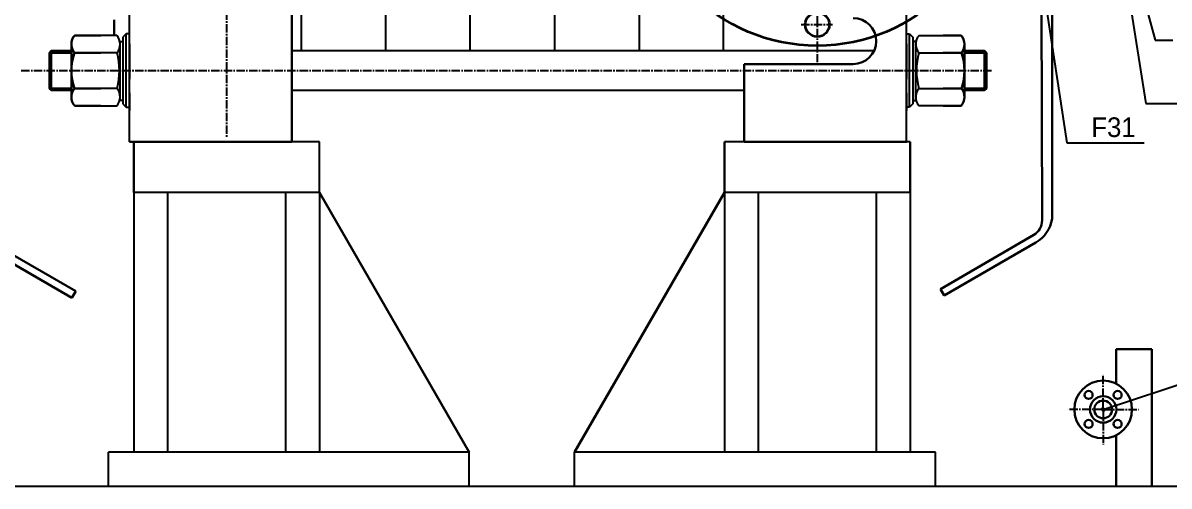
# Model space of a CAD drawing. Header units: millimetres. Extents: x 1235 to 3468, y -658 to 307.
# Drawn here: x 2809.5 to 2911.4, y -326.2 to -285.1 of the extents above; entities that cross this region are included whole.
import ezdxf
from ezdxf.enums import TextEntityAlignment as Align

# ---------------------------------------------------------------- set-up
doc = ezdxf.new("R2010")
doc.units = ezdxf.units.MM
for name, pattern in [('CENTRE', [1.125, 0.75, -0.125, 0.125, -0.125]), ('LDM', [0]), ('SOLID_THICK', [0]), ('SOLID_THIN', [0])]:
    doc.linetypes.add(name, pattern=pattern)
doc.layers.get('0').update_dxf_attribs({"color": 255, "lineweight": 30})
doc.layers.add('11', color=3, linetype='Continuous')
doc.layers.add('4', color=7, linetype='Continuous')
for name, color, linetype, lineweight in [('AM_0', 7, 'Continuous', 30), ('AM_5', 90, 'Continuous', 20), ('AM_6', 2, 'Continuous', 35), ('可见 (ISO)', 7, 'Continuous', 25)]:
    doc.layers.add(name, color=color, linetype=linetype, lineweight=lineweight)
doc.styles.add('TDM', font='medtext', dxfattribs={"width": 0.975})

msp = doc.modelspace()

# ---------------------------------------------------------------- hatches: boundary and pattern name
at = {"layer": 'AM_5'}
h = msp.add_hatch(dxfattribs=at)
h.set_pattern_fill('ANSI31', color=5, scale=0.005)
h.set_pattern_definition([(45, (1382.110405, -562.848893), (-0.01122532015, 0.01122532015), [])])
h.paths.add_polyline_path([(2905.68, -319.4, 1), (2905.348, -319.4, 1)])

# ---------------------------------------------------------------- linework, layer by layer
at = {"linetype": 'ByBlock'}
for p, q in [((2833.407, -288.72), (2833.407, -277.141)), ((2833.407, -295.631), (2833.407, -288.72)), ((2873.597, -295.631), (2873.597, -288.72)), ((2873.597, -288.72), (2883.3, -288.72)), ((2818.982, -295.631), (2833.407, -295.631))]:
    msp.add_line(p, q, dxfattribs=at)
msp.add_arc((2883.3, -286.679), 2.041, 270, 90, dxfattribs=at)
at = {"layer": '11', "color": 172, "linetype": 'CENTRE'}
for p, q in [((2827.604, -234.546), (2827.604, -295.244)), ((2880.104, -234.954), (2880.104, -288.547)), ((2878.668, -285.215), (2881.453, -285.215)), ((2809.351, -289.3), (2895.64, -289.3)), ((2905.513, -319.4), (2905.513, -316.26)), ((2905.513, -319.4), (2902.374, -319.4)), ((2905.513, -319.4), (2908.653, -319.4)), ((2905.513, -319.4), (2905.513, -322.539))]:
    msp.add_line(p, q, dxfattribs=at)
at = {"layer": '11', "color": 7, "linetype": 'SOLID_THICK'}
for p, q in [((2888.023, -295.631), (2888.023, -275.531)), ((2818.982, -295.631), (2818.982, -277.141)), ((2818.982, -288.471), (2818.982, -281.358)), ((2888.023, -288.471), (2888.023, -281.358)), ((2834.267, -287.503), (2834.267, -283.424)), ((2841.767, -287.504), (2841.767, -283.424)), ((2849.267, -287.504), (2849.267, -283.424)), ((2856.767, -287.505), (2856.767, -283.424)), ((2864.27, -283.424), (2864.27, -287.505)), ((2871.773, -287.506), (2871.773, -283.424)), ((2817.857, -286.173), (2814.107, -286.173)), ((2818.69, -286.05), (2818.399, -286.341)), ((2818.982, -286.05), (2818.69, -286.05)), ((2818.69, -292.55), (2818.69, -286.05)), ((2818.982, -292.854), (2818.982, -285.741)), ((2818.982, -292.55), (2818.982, -286.05)), ((2888.023, -292.854), (2888.023, -285.741)), ((2888.023, -292.55), (2888.023, -286.05)), ((2888.023, -286.05), (2888.314, -286.05)), ((2888.314, -286.05), (2888.606, -286.341)), ((2888.314, -292.55), (2888.314, -286.05)), ((2889.147, -286.173), (2892.898, -286.173)), ((2813.816, -291.645), (2813.816, -286.954)), ((2818.149, -291.945), (2818.149, -286.717)), ((2818.149, -286.717), (2818.399, -286.717)), ((2818.149, -291.645), (2818.149, -286.954)), ((2818.399, -286.341), (2818.399, -292.258)), ((2818.982, -286.914), (2818.982, -288.471)), ((2888.023, -286.914), (2888.023, -288.471)), ((2888.606, -286.341), (2888.606, -292.258)), ((2888.856, -286.717), (2888.606, -286.717)), ((2888.856, -291.945), (2888.856, -286.717)), ((2888.856, -291.645), (2888.856, -286.954)), ((2893.189, -291.645), (2893.189, -286.954)), ((2811.857, -287.716), (2812.023, -287.55)), ((2811.857, -290.883), (2811.857, -287.716)), ((2811.857, -287.716), (2813.816, -287.716)), ((2812.023, -287.55), (2813.816, -287.55)), ((2812.023, -291.049), (2812.023, -287.55)), ((2817.874, -287.717), (2814.091, -287.717)), ((2885.146, -287.55), (2833.407, -287.55)), ((2834.267, -287.503), (2834.267, -287.55)), ((2841.767, -287.504), (2841.767, -287.55)), ((2849.267, -287.504), (2849.267, -287.55)), ((2856.767, -287.505), (2856.767, -287.55)), ((2864.27, -287.505), (2864.27, -287.55)), ((2871.773, -287.506), (2871.773, -287.55)), ((2889.131, -287.717), (2892.914, -287.717)), ((2894.981, -287.55), (2893.189, -287.55)), ((2895.148, -287.716), (2893.189, -287.716)), ((2895.148, -287.716), (2894.981, -287.55)), ((2894.981, -291.049), (2894.981, -287.55)), ((2895.148, -290.883), (2895.148, -287.716)), ((2818.982, -288.507), (2818.982, -290.064)), ((2888.023, -288.507), (2888.023, -290.064)), ((2812.023, -291.049), (2811.857, -290.883)), ((2811.857, -290.883), (2813.816, -290.883)), ((2813.816, -291.049), (2812.023, -291.049)), ((2817.874, -290.882), (2814.091, -290.882)), ((2818.982, -291.285), (2818.982, -292.841)), ((2833.407, -291.049), (2873.597, -291.049)), ((2888.023, -291.285), (2888.023, -292.841)), ((2889.131, -290.882), (2892.914, -290.882)), ((2895.148, -290.883), (2893.189, -290.883)), ((2893.189, -291.049), (2894.981, -291.049)), ((2894.981, -291.049), (2895.148, -290.883)), ((2818.399, -291.945), (2818.149, -291.945)), ((2818.399, -292.258), (2818.69, -292.55)), ((2888.606, -292.258), (2888.314, -292.55)), ((2888.606, -291.945), (2888.856, -291.945)), ((2814.107, -292.427), (2817.857, -292.427)), ((2818.69, -292.55), (2818.982, -292.55)), ((2888.314, -292.55), (2888.023, -292.55)), ((2892.898, -292.427), (2889.147, -292.427))]:
    msp.add_line(p, q, dxfattribs=at)
at = {"layer": '11', "color": 172, "linetype": 'SOLID_THIN'}
msp.add_line((2905.513, -319.4), (2929.178, -311.588), dxfattribs=at)
at = {"layer": '11', "color": 7, "linetype": 'SOLID_THICK'}
for centre, radius, start, end in [((2815.01, -286.954), 1.194, 139.11723, 219.67471), ((2816.954, -286.954), 1.194, 320.3252, 40.88173), ((2890.05, -286.954), 1.194, 139.11827, 219.6748), ((2891.995, -286.954), 1.194, 320.32529, 40.88277), ((2818.506, -289.3), 4.691, 160.27972, 199.72028), ((2811.958, -289.3), 6.123, 345.02063, 14.97937), ((2895.046, -289.3), 6.123, 165.02063, 194.97937), ((2888.498, -289.3), 4.691, 340.27972, 19.72028), ((2815.01, -291.645), 1.194, 140.32558, 220.8825), ((2816.954, -291.645), 1.194, 319.11854, 39.67451), ((2890.05, -291.645), 1.194, 140.32549, 220.88146), ((2891.995, -291.645), 1.194, 319.1175, 39.67442)]:
    msp.add_arc(centre, radius, start, end, dxfattribs=at)
at = {"layer": '4', "color": 172, "linetype": 'LDM'}
for p, q in [((2907.36, -276.339), (2910.122, -286.588)), ((2907.36, -279.797), (2909.293, -292.224)), ((2900.31, -282.671), (2902.297, -295.731)), ((2910.122, -286.588), (2911.709, -286.588)), ((2909.293, -292.224), (2910.881, -292.224)), ((2910.881, -292.224), (2916.141, -292.224)), ((2902.297, -295.731), (2903.885, -295.731)), ((2903.885, -295.731), (2909.145, -295.731))]:
    msp.add_line(p, q, dxfattribs=at)
at = {"layer": 'AM_0'}
for p, q in [((2900.047, -283.674), (2900.09, -302.596)), ((2900.993, -283.674), (2900.98, -302.471)), ((2817.604, -284.801), (2817.604, -286.173)), ((2873.597, -295.631), (2888.023, -295.631)), ((2835.854, -300.131), (2849.175, -323.204)), ((2871.854, -300.131), (2858.533, -323.204)), ((2805.883, -304.095), (2814.193, -308.893)), ((2899.342, -303.898), (2891.043, -308.711)), ((2899.526, -304.57), (2891.389, -309.29)), ((2805.701, -304.768), (2813.847, -309.472)), ((2813.847, -309.472), (2814.193, -308.893)), ((2891.389, -309.29), (2891.043, -308.711)), ((2906.673, -316.26), (2906.673, -314.039)), ((2906.673, -314.039), (2909.825, -314.039)), ((2909.825, -314.039), (2909.825, -326.204)), ((2906.673, -316.26), (2906.673, -317.119)), ((2906.673, -321.68), (2906.673, -326.204))]:
    msp.add_line(p, q, dxfattribs=at)
at = {"layer": 'AM_0', "color": 7, "linetype": 'SOLID_THICK'}
for p, q in [((2816.419, -286.173), (2814.107, -286.173)), ((2891.289, -286.173), (2892.898, -286.173)), ((2813.816, -291.645), (2813.816, -286.954)), ((2893.189, -291.645), (2893.189, -286.954)), ((2811.857, -287.716), (2812.023, -287.55)), ((2811.857, -290.883), (2811.857, -287.716)), ((2811.857, -287.716), (2813.816, -287.716)), ((2812.023, -287.55), (2813.816, -287.55)), ((2812.023, -291.049), (2812.023, -287.55)), ((2816.419, -287.717), (2814.091, -287.717)), ((2891.289, -287.717), (2892.914, -287.717)), ((2894.981, -287.55), (2893.189, -287.55)), ((2895.148, -287.716), (2893.189, -287.716)), ((2895.148, -287.716), (2894.981, -287.55)), ((2894.981, -291.049), (2894.981, -287.55)), ((2895.148, -290.883), (2895.148, -287.716)), ((2812.023, -291.049), (2811.857, -290.883)), ((2811.857, -290.883), (2813.816, -290.883)), ((2813.816, -291.049), (2812.023, -291.049)), ((2816.419, -290.882), (2814.091, -290.882)), ((2891.289, -290.882), (2892.914, -290.882)), ((2895.148, -290.883), (2893.189, -290.883)), ((2893.189, -291.049), (2894.981, -291.049)), ((2894.981, -291.049), (2895.148, -290.883)), ((2814.107, -292.427), (2816.419, -292.427)), ((2892.898, -292.427), (2891.289, -292.427))]:
    msp.add_line(p, q, dxfattribs=at)
at = {"layer": 'AM_0'}
for centre, radius in [((2905.513, -319.4), 2.559), ((2904.225, -318.112), 0.356), ((2906.801, -318.112), 0.356), ((2905.513, -319.4), 1.172), ((2905.513, -319.4), 0.79), ((2904.225, -320.688), 0.356), ((2906.801, -320.688), 0.356)]:
    msp.add_circle(centre, radius, dxfattribs=at)
at = {"layer": 'AM_0', "color": 7, "linetype": 'SOLID_THICK'}
for centre, radius, start, end in [((2815.01, -286.954), 1.194, 139.11723, 219.67471), ((2891.995, -286.954), 1.194, 320.32529, 40.88277), ((2818.506, -289.3), 4.691, 160.27972, 199.72028), ((2888.498, -289.3), 4.691, 340.27972, 19.72028), ((2815.01, -291.645), 1.194, 140.32558, 220.8825), ((2891.995, -291.645), 1.194, 319.1175, 39.67442)]:
    msp.add_arc(centre, radius, start, end, dxfattribs=at)
at = {"layer": 'AM_0'}
for centre, radius, end in [((2898.021, -301.975), 3, 350.49242), ((2898.59, -302.6), 1.5, 0.15369)]:
    msp.add_arc(centre, radius, 300.11301, end, dxfattribs=at)
at = {"layer": 'AM_6', "linetype": 'Continuous'}
for centre, radius in [((2880.104, -271.256), 15.834), ((2880.104, -285.215), 1.075)]:
    msp.add_circle(centre, radius, dxfattribs=at)
at = {"layer": '可见 (ISO)'}
for p, q in [((2819.354, -300.131), (2819.354, -295.631)), ((2835.854, -295.631), (2819.354, -295.631)), ((2819.354, -295.631), (2819.354, -323.204)), ((2835.854, -300.131), (2835.854, -295.631)), ((2871.854, -300.131), (2871.854, -295.631)), ((2888.354, -295.631), (2871.854, -295.631)), ((2871.854, -295.631), (2871.854, -323.204)), ((2888.354, -300.131), (2888.354, -295.631)), ((2888.354, -295.631), (2888.354, -323.204)), ((2835.854, -300.131), (2819.354, -300.131)), ((2822.354, -300.131), (2819.354, -300.131)), ((2822.354, -300.131), (2822.354, -323.204)), ((2832.854, -300.131), (2832.854, -323.204)), ((2835.854, -300.131), (2832.854, -300.131)), ((2835.854, -300.131), (2835.854, -323.204)), ((2888.354, -300.131), (2871.854, -300.131)), ((2874.854, -300.131), (2871.854, -300.131)), ((2874.854, -300.131), (2874.854, -323.204)), ((2885.354, -300.131), (2885.354, -323.204)), ((2888.354, -300.131), (2885.354, -300.131)), ((2849.175, -323.204), (2817.104, -323.204)), ((2817.104, -326.204), (2817.104, -323.204)), ((2849.175, -326.204), (2849.175, -323.204)), ((2890.604, -323.204), (2858.533, -323.204)), ((2858.533, -326.204), (2858.533, -323.204)), ((2890.604, -326.204), (2890.604, -323.204)), ((2775.104, -326.204), (3075.104, -326.204))]:
    msp.add_line(p, q, dxfattribs=at)

# ---------------------------------------------------------------- texts
at = {"layer": '4', "color": 7, "style": 'TDM', "width": 0.975}
msp.add_text('F31', height=1.75, dxfattribs=at).set_placement((2904.467, -295.731), align=Align.BOTTOM_LEFT)

doc.saveas('drawing.dxf')
